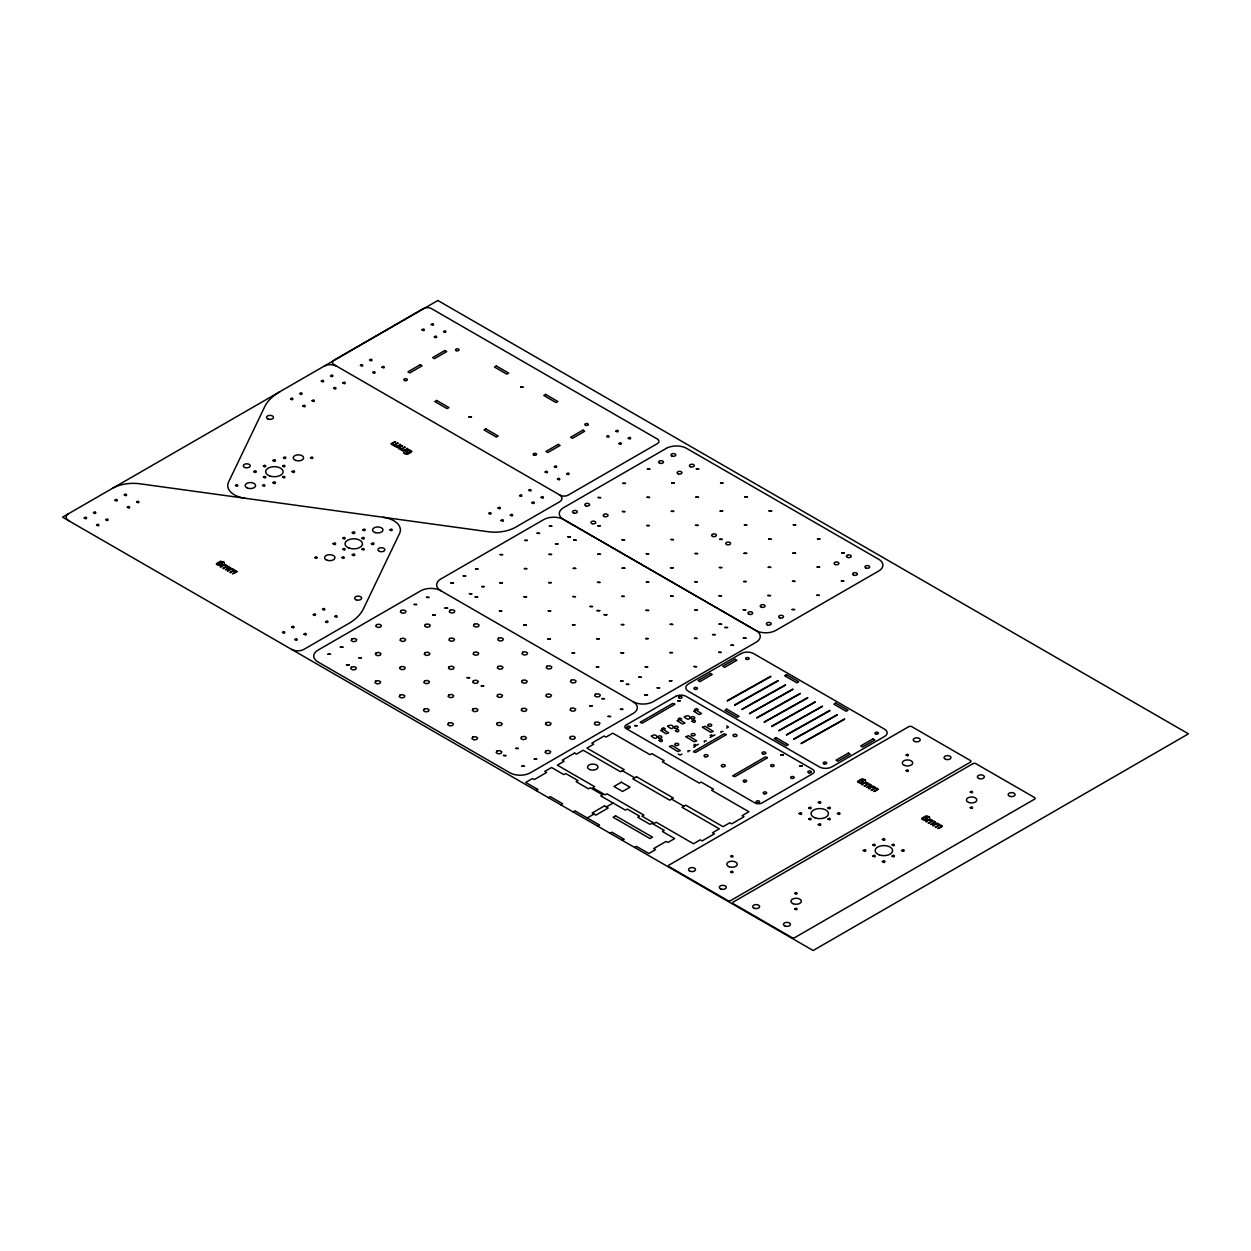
<?xml version="1.0" encoding="UTF-8"?>
<svg xmlns="http://www.w3.org/2000/svg" width="1251" height="1251" viewBox="0 0 1251 1251"><rect width="100%" height="100%" fill="white"/><g stroke="black" fill="none" stroke-linecap="round" stroke-linejoin="round"><path stroke-width="1.5" d="M640.34 722.171L672.741 703.422L674.711 704.047M674.711 704.376L642.342 723.094L640.387 722.546M693.586 751.491L724.141 733.821L726.112 734.431M726.096 734.79L695.556 752.445L693.617 751.851M732.992 775.667L765.393 756.918L767.363 757.543M767.348 757.887L734.962 776.621L733.039 776.042M727.316 700.591L770.725 676.275M734.712 704.86L778.106 680.528M770.71 676.65L727.363 700.998M742.093 709.129L785.503 684.797M778.106 680.888L734.775 705.298M749.49 713.398L792.884 689.066M785.503 685.157L742.093 709.489M756.871 717.652L800.28 693.335M792.821 689.489L749.49 713.758M764.252 721.921L807.661 697.589M800.202 693.758L756.886 718.043M771.648 726.19L815.058 701.858M807.646 697.98L764.283 722.312M779.029 730.459L822.439 706.127M815.058 702.218L771.695 726.596M786.426 734.712L829.835 710.396M822.439 706.487L779.029 730.819M793.806 738.981L837.216 714.649M829.804 710.771L786.472 735.135M801.203 743.25L844.597 718.918M837.138 715.087L793.806 739.341M844.581 719.309L801.25 743.657M536.147 790.601L537.993 789.522L525.686 782.422L532.457 778.513L534.302 779.576L546.624 772.461L544.779 771.398L551.55 767.489L563.857 774.604L565.702 773.525L578.009 780.64L576.164 781.703L588.486 788.818L590.331 787.755L602.638 794.854L600.793 795.917L625.422 810.148L627.267 809.069L639.574 816.184L637.729 817.247L650.051 824.362L651.896 823.299L664.203 830.398L662.358 831.462L674.68 838.577L667.909 842.486L666.048 841.423L653.741 848.538L655.587 849.601L648.816 853.51L636.509 846.395L634.664 847.459M678.042 719.012L679.887 717.949L681.748 719.012M694.633 709.583L696.479 708.504L698.339 709.583M661.67 728.801L663.515 727.738L665.36 728.801M548.47 797.7L550.315 796.637L562.622 803.752L560.776 804.815M573.099 811.915L574.944 810.851L599.557 825.066L597.712 826.145M698.355 744.251L696.51 745.315L694.665 744.251M710.068 737.496L711.913 736.432L710.068 735.369M714.962 734.806L713.101 735.885L711.256 734.806M726.659 728.066L728.504 726.987L726.659 725.924M681.983 754.04L680.137 755.104L678.292 754.04M693.68 747.285L695.525 746.221L693.68 745.143M587.251 817.966L594.022 814.057M606.344 806.942L613.115 803.033M610.035 833.244L611.88 832.181L624.186 839.296L622.341 840.359M722.922 731.538L720.967 731.538L720.967 732.679M706.33 740.983L704.376 740.983L704.376 742.109M689.958 750.756L687.987 750.756L687.987 751.898M622.341 770.694L634.664 777.794M671.599 799.123L683.906 806.238M559.494 494.833A8.632 4.988 0 0 1 559.494 501.87L515.615 527.203A29.32 16.92 0 0 1 488.093 531.706L140.049 483.809A29.32 16.92 0 0 0 112.527 488.312M245.133 498.273A22.643 13.073 0 0 1 228.558 482.073L264.743 406.653A58.281 33.652 0 0 1 279.708 391.844M324.306 366.105A8.632 4.988 0 0 1 336.519 366.105M68.649 520.682A8.632 4.988 0 0 1 68.649 513.629M383.009 517.242A22.643 13.073 0 0 1 399.585 533.442L363.4 608.862A58.281 33.652 0 0 1 348.435 623.67L303.837 649.41A8.632 4.988 0 0 1 291.624 649.41M441.056 590.832A14.386 8.304 0 0 0 420.727 590.832L317.926 650.176A14.386 8.304 0 0 0 317.926 661.92L509.986 772.805A14.386 8.304 0 0 0 530.33 772.805L633.115 713.461A14.386 8.304 0 0 0 633.115 701.717L440.852 590.738A14.386 8.304 0 0 1 440.852 578.994L543.638 519.65A14.386 8.304 0 0 1 563.982 519.65L756.042 630.535A14.386 8.304 0 0 1 756.042 642.279L653.257 701.623A14.386 8.304 0 0 1 632.912 701.623M84.239 517.992C87.476 520.823 87.335 515.131 84.255 517.945M93.481 512.66C96.937 515.475 96.124 509.736 93.481 512.66M96.562 525.107C100.111 527.875 99.095 522.183 96.562 525.06M105.788 519.775C109.197 522.527 108.587 516.991 105.819 519.665M115.029 500.228C118.689 502.996 117.375 497.288 115.029 500.228M124.271 494.896C127.727 497.663 127.008 492.034 124.271 494.849M127.336 507.327C130.948 510.095 129.854 504.403 127.336 507.327M136.578 501.995C139.768 504.81 139.533 499.258 136.594 501.901M235.454 485.497C238.832 488.297 238.237 482.636 235.454 485.451M253.718 471.643C257.268 474.708 256.955 468.578 253.718 471.58M263.429 466.107C266.807 468.937 266.228 463.151 263.429 466.107M262.538 485.497C265.931 488.281 265.384 482.636 262.538 485.451M263.429 477.178C266.76 479.962 266.197 474.395 263.445 477.069M272.874 460.571C276.111 463.699 276.518 457.538 272.89 460.462M272.874 482.698C276.455 485.779 276.08 479.633 272.874 482.636M282.57 466.107C285.963 468.937 285.4 463.136 282.57 466.107M283.461 457.772C286.776 460.603 286.416 454.911 283.477 457.725M282.57 477.178C285.963 479.931 285.384 474.379 282.601 477.069M290.545 398.96C293.985 401.743 293.328 396.035 290.56 398.897M282.491 632.443C286.01 635.242 284.978 629.519 282.491 632.443M292.03 471.643C295.455 474.755 295.22 468.656 292.03 471.58M299.787 393.627C303.399 396.379 302.21 390.687 299.787 393.627M302.851 406.059C306.339 408.842 305.604 403.135 302.867 406.012M291.718 627.111C295.158 629.894 294.501 624.186 291.733 627.064M294.798 639.558C298.098 642.389 297.769 636.681 294.814 639.511M312.093 400.727C315.408 403.526 314.814 397.99 312.125 400.633M310.561 457.772C314.001 460.571 313.219 454.957 310.561 457.725M304.04 634.226C307.668 636.978 306.432 631.255 304.04 634.226M321.335 381.18C324.853 383.901 323.962 378.365 321.351 381.07M314.814 557.633C318.192 560.417 317.613 554.772 314.814 557.571M313.266 614.679C316.644 617.509 316.065 611.708 313.266 614.679M330.561 375.847C334.142 378.584 333.173 372.97 330.577 375.8M333.642 388.295C337.035 391.094 336.394 385.371 333.657 388.232M322.508 609.346C325.901 612.161 325.244 606.422 322.508 609.3M325.588 621.794C328.982 624.562 328.45 618.901 325.588 621.731M333.079 543.763C336.628 546.843 336.316 540.698 333.094 543.7M342.883 382.962C346.136 385.761 345.839 380.179 342.899 382.853M328.012 654.226L330.608 654.273L328.012 654.179M334.815 616.462C338.286 619.245 337.473 613.537 334.815 616.462M342.79 538.243C346.167 541.073 345.589 535.272 342.79 538.243M341.898 557.633C345.448 560.37 344.557 554.709 341.898 557.571M342.79 549.298C346.12 552.082 345.557 546.515 342.805 549.189M340.319 647.111L342.93 647.174L340.319 647.111M360.444 365.386C363.681 368.247 363.275 362.587 360.444 365.339M352.235 532.707C355.472 535.835 355.878 529.673 352.25 532.582M352.235 554.818C355.816 557.899 355.456 551.754 352.235 554.756M346.48 664.891L349.092 664.938L346.48 664.891M369.671 360.053C372.986 362.884 372.626 357.192 369.686 360.007M361.946 538.243C365.323 541.073 364.729 535.272 361.946 538.243M362.837 529.908C366.136 532.723 365.792 527.015 362.837 529.845M361.946 549.298C365.276 552.082 364.713 546.515 361.961 549.189M372.751 372.501C376.363 375.269 375.237 369.53 372.751 372.501M358.787 657.776L361.398 657.885L358.802 657.682M371.391 543.763C374.94 546.843 374.628 540.698 371.391 543.7M381.993 367.168C385.496 369.921 384.636 364.307 381.993 367.122M389.921 529.908C393.596 532.629 392.329 527.062 389.921 529.845M422.009 329.842C425.387 332.657 424.793 326.918 422.009 329.795M414.19 604.468L416.802 604.514L414.206 604.421M431.235 324.509C434.676 327.262 433.941 321.757 431.267 324.416M434.316 336.957C437.959 339.662 436.865 334.048 434.332 336.91M426.513 597.352L429.109 597.462L426.528 597.259M443.558 331.624C447.076 334.424 446.06 328.7 443.558 331.624M432.658 615.132L435.27 615.179L432.658 615.132M444.981 608.017L447.592 608.064L444.981 608.017M450.923 583.044L453.534 583.091L450.939 582.997M468.922 416.958L471.533 417.052L468.937 416.864M463.245 575.929L465.841 575.976L463.245 575.882M469.391 593.709L472.002 593.803L469.422 593.615M467.139 677.682L469.75 677.729L467.155 677.635M475.552 568.83L478.163 568.924L475.568 568.72M475.161 597.04L477.773 597.087L475.177 596.993M481.713 586.594L484.325 586.641L481.713 586.547M488.781 513.41C492.331 516.178 491.33 510.471 488.781 513.41M481.307 685.861L483.918 685.908L481.307 685.814M498.023 508.078C501.588 510.783 500.619 505.248 498.039 507.969M501.104 520.51C504.638 523.278 503.684 517.601 501.104 520.463M500.181 554.615L502.793 554.662L500.181 554.553M499.79 582.825L502.402 582.872L499.79 582.825M499.415 611.035L502.011 611.082L499.415 610.988M510.33 515.177C513.895 517.945 512.91 512.222 510.33 515.177M520.635 387.106L523.246 387.153L520.651 387.044M503.465 755.526L506.076 755.62L503.481 755.432M519.572 495.631C523.121 498.43 521.995 492.706 519.572 495.631M524.81 540.385L527.406 540.432L524.81 540.385M528.798 490.298C532.238 493.05 531.566 487.499 528.829 490.204M524.419 568.611L527.031 568.658L524.435 568.548M524.028 596.821L526.64 596.868L524.044 596.774M515.772 748.426L518.383 748.473L515.787 748.364M523.653 625.031L526.264 625.078L523.653 625.031M531.878 502.746C535.084 505.56 535.006 499.9 531.894 502.683M521.933 766.191L524.544 766.237L521.948 766.144M537.117 533.286L539.728 533.379L537.132 533.176M541.12 497.413C544.607 500.228 543.732 494.458 541.12 497.413M545.139 472.018C548.798 474.739 547.657 469.109 545.139 471.971M534.255 759.076L536.851 759.138L534.255 759.029M549.424 526.171L552.035 526.218L549.439 526.124M549.048 554.381L551.644 554.49L549.064 554.287M554.365 466.686C557.899 469.485 556.851 463.777 554.365 466.686M548.657 582.606L551.269 582.653L548.657 582.606M548.282 610.816L550.878 610.863L548.282 610.769M547.891 639.026L550.503 639.12L547.907 638.933M557.446 479.133C561.027 481.838 560.01 476.334 557.477 479.024M555.585 543.95L558.196 543.997L555.6 543.888M566.687 473.801C570.003 476.6 569.612 471.001 566.687 473.754M567.907 536.835L570.503 536.929L567.923 536.742M573.677 540.166L576.273 540.213L573.677 540.119M573.286 568.376L575.898 568.423L573.302 568.329M572.895 596.602L575.507 596.696L572.927 596.492M572.52 624.812L575.132 624.859L572.52 624.765M572.129 653.022L574.741 653.069L572.145 652.975M590.065 606.5L592.677 606.547L590.065 606.454M598.197 497.554L600.808 497.663L598.213 497.46M597.806 525.764L600.417 525.827L597.822 525.717M597.915 554.162L600.511 554.256L597.931 554.068M589.659 705.767L592.27 705.814L589.659 705.767M597.525 582.372L600.136 582.419L597.54 582.325M606.704 436.474C610.191 439.257 609.378 433.612 606.704 436.427M597.149 610.597L599.745 610.644L597.149 610.597M596.758 638.808L599.37 638.901L596.774 638.698M596.367 667.018L598.979 667.064L596.383 666.971M604.217 614.679L606.829 614.726L604.217 614.679M615.93 431.142C619.448 433.956 618.432 428.17 615.93 431.142M601.966 698.652L604.577 698.699L601.981 698.605M619.01 443.589C622.435 446.404 621.7 440.665 619.026 443.542M608.127 716.432L610.738 716.526L608.142 716.338M622.826 483.339L625.437 483.386L622.826 483.339M622.435 511.55L625.047 511.659L622.466 511.456M622.06 539.76L624.656 539.869L622.075 539.666M628.252 438.257C631.348 441.087 631.52 435.426 628.268 438.147M622.154 568.157L624.765 568.204L622.154 568.157M621.763 596.367L624.374 596.414L621.778 596.32M621.387 624.593L623.999 624.64L621.387 624.53M620.996 652.803L623.608 652.85L620.996 652.803M620.621 681.013L623.217 681.06L620.621 680.966M620.433 709.317L623.045 709.364L620.449 709.27M626.391 684.344L628.987 684.438L626.407 684.25M647.455 469.125L650.067 469.172L647.455 469.078M647.064 497.335L649.676 497.429L647.08 497.241M634.664 725.658L637.275 725.705L634.679 725.611M646.673 525.545L649.285 525.592L646.673 525.545M638.698 677.229L641.31 677.291L638.698 677.229M646.298 553.755L648.909 553.818L646.298 553.708M646.392 582.153L649.003 582.2L646.407 582.106M646.016 610.363L648.612 610.41L646.016 610.363M645.625 638.589L648.237 638.635L645.641 638.526M645.235 666.799L647.846 666.846L645.25 666.752M644.859 695.009L647.471 695.056L644.859 695.009M657.166 687.894L659.777 688.003L657.197 687.8M671.693 483.121L674.305 483.167L671.693 483.121M671.302 511.331L673.914 511.378L671.318 511.284M670.927 539.541L673.523 539.65L670.943 539.447M670.536 567.751L673.147 567.813L670.536 567.751M670.63 596.148L673.241 596.195L670.645 596.101M670.255 624.358L672.85 624.468L670.27 624.265M669.864 652.584L672.475 652.631L669.864 652.584M669.488 680.794L672.084 680.841L669.488 680.747M677.761 700.779L680.372 700.826L677.776 700.732M696.322 468.906L698.934 468.953L696.322 468.859M695.931 497.116L698.543 497.21L695.947 497.022M695.54 525.326L698.152 525.373L695.54 525.326M695.165 553.536L697.777 553.583L695.165 553.489M694.774 581.746L697.386 581.809L694.79 581.699M694.884 610.144L697.479 610.191L694.884 610.097M694.493 638.354L697.104 638.401L694.508 638.307M694.102 666.58L696.713 666.674L694.133 666.47M720.56 482.902L723.172 482.995L720.576 482.792M712.57 634.585L715.181 634.632L712.57 634.585M720.169 511.112L722.781 511.159L720.185 511.065M719.794 539.322L722.39 539.416L719.81 539.228M719.403 567.532L722.015 567.579L719.419 567.485M719.012 595.742L721.624 595.804L719.028 595.695M719.122 624.14L721.718 624.233L719.137 624.046M718.731 652.35L721.342 652.396L718.746 652.303M724.892 627.47L727.503 627.517L724.892 627.47M731.053 645.25L733.649 645.344L731.069 645.141M744.798 496.897L747.41 496.991L744.814 496.788M744.408 525.107L747.019 525.201L744.439 525.013M744.032 553.317L746.644 553.364L744.032 553.317M743.641 581.527L746.253 581.574L743.657 581.48M743.266 609.737L745.862 609.8L743.266 609.69M730.647 856.372C734.165 859.093 733.321 853.557 730.678 856.263M743.36 638.135L745.971 638.182L743.36 638.135M730.647 872.01C734.165 874.73 733.321 869.195 730.678 871.9M769.037 510.893L771.648 510.94L769.037 510.893M768.661 539.103L771.273 539.15L768.661 539.056M768.27 567.313L770.882 567.36L768.286 567.266M767.879 595.523L770.491 595.57L767.879 595.523M793.275 524.888L795.886 524.982L793.306 524.779M780.89 754.994L783.501 755.041L780.89 754.932M792.899 553.098L795.511 553.145L792.899 553.098M792.509 581.308L795.12 581.355L792.524 581.262M792.133 609.518L794.729 609.565L792.133 609.472M799.608 765.8L802.219 765.847L799.608 765.8M799.092 813.541C802.423 816.653 802.626 810.507 799.108 813.478M794.76 893.386C798.169 896.232 797.45 890.446 794.76 893.386M794.76 909.024C798.169 911.87 797.45 906.084 794.76 909.024M817.528 538.884L820.14 538.931L817.528 538.837M817.138 567.094L819.749 567.141L817.153 567.047M816.747 595.304L819.358 595.351L816.747 595.304M808.803 808.005C812.18 810.836 811.618 805.05 808.803 808.005M808.803 819.077C812.352 821.813 811.289 816.246 808.818 818.967M818.248 802.47C821.766 805.581 821.422 799.405 818.263 802.423M818.248 824.597C822.032 827.662 821.031 821.454 818.248 824.597M841.767 552.879L844.378 552.926L841.767 552.833M827.959 808.005C831.117 810.883 831.071 805.065 827.959 808.005M841.376 581.09L843.987 581.136L841.391 581.043M827.959 819.077C831.524 821.813 830.429 816.246 827.974 818.967M837.404 813.541C840.735 816.668 840.907 810.523 837.404 813.478M863.206 850.555C866.708 853.604 866.599 847.521 863.237 850.445M872.917 845.035C876.435 847.771 875.465 842.22 872.948 844.925M872.917 856.091C876.482 858.858 875.481 853.151 872.917 856.091M882.362 839.499C886.13 842.58 885.176 836.325 882.362 839.499M882.362 861.611C885.927 864.722 885.599 858.499 882.377 861.564M892.072 845.035C895.607 847.771 894.59 842.22 892.104 844.925M892.072 856.091C895.45 858.905 894.887 853.135 892.072 856.091M906.115 755.072C909.649 757.84 908.695 752.148 906.115 755.025M901.518 850.555C904.817 853.667 905.208 847.521 901.549 850.445M906.115 770.71C909.649 773.478 908.695 767.786 906.115 770.663M970.229 792.086C973.747 794.807 972.918 789.256 970.244 791.992M970.229 807.724C973.747 810.445 972.918 804.893 970.244 807.63M651.349 736.026C658.479 743.031 658.933 731.757 651.38 735.901M659.042 740.467C663.046 744.47 663.89 736.73 659.074 740.342M660.888 730.521L666.079 733.805L668.581 732.836L663.499 729.521L660.935 730.396M667.721 726.237C674.758 733.242 675.212 722.046 667.768 726.127M669.504 746.503L677.682 751.538L680.278 750.6L672.115 745.518L669.52 746.456M675.431 730.678C679.387 734.744 680.356 726.878 675.446 730.631M677.276 720.732L682.467 724.016L684.969 723.047L679.872 719.732L677.307 720.607M684.328 716.807C690.646 723.876 692.694 712.585 684.344 716.745M685.892 736.73L694.07 741.749L696.666 740.811L688.503 735.729L685.908 736.667M692.022 721.248C696.275 725.283 696.572 717.37 692.038 721.186M693.867 711.287L699.059 714.571L701.561 713.602L696.463 710.302L693.883 711.24M702.483 727.284L710.662 732.32L713.258 731.382L705.095 726.284L702.483 727.284M222.146 563.935L219.941 565.53L216.611 564.576A2.721 1.564 0 0 1 216.595 563.513L220.583 561.246L224.085 562.059A2.174 1.251 0 0 1 224.195 563.028L222.053 561.715L219.144 562.512A2.424 1.407 0 0 1 220.958 562.684L222.146 563.935M406.075 451.267L407.185 452.831A2.424 1.407 0 0 0 408.999 453.003L406.09 453.8L403.948 452.487A2.174 1.251 0 0 0 404.057 453.456L407.56 454.269L411.548 452.002A2.721 1.564 0 0 0 411.532 450.939L408.921 449.907L406.075 451.267M863.331 781.625L861.141 783.204L857.811 782.25A2.721 1.564 0 0 1 857.795 781.187L861.767 778.935L865.285 779.748A2.174 1.251 0 0 1 865.395 780.702L863.253 779.389L860.344 780.186A2.424 1.407 0 0 1 862.158 780.358L863.331 781.625M927.46 818.639L925.255 820.234L921.924 819.28A2.721 1.564 0 0 1 921.909 818.217L925.896 815.949L929.399 816.762A2.174 1.251 0 0 1 929.509 817.716L927.382 816.418L924.458 817.216A2.424 1.407 0 0 1 926.272 817.388L927.46 818.639M229.949 567.579L225.43 569.737C232.592 568.001 225.978 564.92 223.569 568.673L222.834 568.235C229.965 566.25 223.335 563.669 220.974 567.172L220.223 566.734L224.617 564.201L225.196 564.92A2.174 1.251 0 0 1 226.712 565.296L227.791 566.422A2.127 1.22 0 0 1 229.293 566.797L229.949 567.579M236.986 571.644L232.483 573.802C239.504 572.082 233.061 568.97 230.622 572.739L229.871 572.301C237.002 570.315 230.372 567.735 228.01 571.238L227.275 570.8L231.654 568.267L232.233 568.986A2.174 1.251 0 0 1 233.749 569.361L234.844 570.487A2.127 1.22 0 0 1 236.345 570.863L236.986 571.644M391.203 443.652L391.798 444.652A2.127 1.22 0 0 0 393.299 445.028L394.393 446.154A2.174 1.251 0 0 0 395.91 446.529L396.489 447.248L400.867 444.715L400.132 444.277C397.771 447.78 391.141 445.2 398.271 443.198L397.521 442.776C395.128 446.529 388.514 443.448 395.66 441.712L391.203 443.652M398.256 447.717L398.85 448.718A2.127 1.22 0 0 0 400.351 449.093L401.43 450.219A2.174 1.251 0 0 0 402.947 450.595L403.526 451.314L407.92 448.781L407.169 448.343C404.808 451.846 398.178 449.265 405.308 447.279L404.558 446.842C402.165 450.595 395.551 447.514 402.713 445.778L398.256 447.717M871.134 785.268L866.63 787.426C873.792 785.675 867.162 782.594 864.769 786.347L864.034 785.925C871.165 783.924 864.535 781.359 862.174 784.846L861.423 784.424L865.817 781.891L866.396 782.594A2.174 1.251 0 0 1 867.897 782.985L868.992 784.111A2.127 1.22 0 0 1 870.493 784.486L871.134 785.268M878.186 789.334L873.667 791.492C880.829 789.741 874.214 786.66 871.822 790.413L871.071 789.991C878.202 787.989 871.572 785.425 869.21 788.912L868.475 788.49L872.854 785.956L873.433 786.66A2.174 1.251 0 0 1 874.949 787.051L876.028 788.177A2.127 1.22 0 0 1 877.545 788.552L878.186 789.334M935.263 822.282L930.744 824.44C937.906 822.705 931.291 819.624 928.899 823.377L928.148 822.939C935.279 820.953 928.649 818.373 926.287 821.876L925.552 821.438L929.931 818.905L930.509 819.624A2.174 1.251 0 0 1 932.026 819.999L933.105 821.125A2.127 1.22 0 0 1 934.622 821.5L935.263 822.282M942.3 826.348L937.797 828.506C944.818 826.786 938.375 823.674 935.936 827.443L935.201 827.005C942.331 825.019 935.701 822.439 933.34 825.941L932.589 825.504L936.983 822.97L937.562 823.69A2.174 1.251 0 0 1 939.063 824.065L940.158 825.191A2.127 1.22 0 0 1 941.659 825.566L942.3 826.348M217.533 563.763L218.722 565.045A1.783 1.032 0 0 0 219.769 564.936L220.927 564.279A1.658 0.954 0 0 0 221.083 563.685L219.394 562.903L217.533 563.763M410.719 451.455L409.093 452.596L407.154 452.002A1.658 0.954 0 0 1 407.216 451.236L408.373 450.579A1.783 1.032 0 0 1 409.421 450.469L410.719 451.455M858.733 781.453L859.922 782.719A1.783 1.032 0 0 0 860.969 782.61L862.111 781.953A1.658 0.954 0 0 0 862.283 781.375L860.594 780.577L858.733 781.453M922.847 818.467L924.051 819.733A1.783 1.032 0 0 0 925.099 819.64L926.24 818.967A1.658 0.954 0 0 0 926.397 818.389L924.724 817.607L922.847 818.467M351.875 638.87L351.124 640.496L353.173 641.685L356.003 641.247L356.754 639.621L354.69 638.432L351.875 638.87M351.484 667.08L350.733 668.706L352.798 669.895L355.612 669.457L356.363 667.831L354.299 666.642L351.484 667.08M376.504 624.656L375.738 626.282L377.802 627.47L380.617 627.032L381.383 625.406L379.319 624.218L376.504 624.656M376.113 652.866L375.363 654.492L377.427 655.68L380.241 655.243L380.992 653.616L378.928 652.428L376.113 652.866M401.118 610.425L400.367 612.052L402.431 613.256L405.246 612.818L405.996 611.192L403.948 610.003L401.118 610.425M375.722 681.076L374.972 682.702L377.036 683.89L379.851 683.453L380.601 681.826L378.553 680.638L375.722 681.076M400.742 638.651L399.992 640.277L402.04 641.466L404.871 641.028L405.621 639.402L403.557 638.213L400.742 638.651M400.351 666.861L399.601 668.487L401.665 669.676L404.48 669.238L405.23 667.612L403.166 666.423L400.351 666.861M425.371 624.421L424.605 626.047L426.669 627.251L429.484 626.814L430.25 625.187L428.186 623.999L425.371 624.421M399.976 695.071L399.21 696.698L401.274 697.886L404.089 697.448L404.855 695.822L402.791 694.633L399.976 695.071M424.98 652.647L424.23 654.273L426.294 655.461L429.109 655.024L429.859 653.397L427.795 652.209L424.98 652.647M449.985 610.207L449.234 611.833L451.298 613.021L454.113 612.599L454.864 610.973L452.815 609.769L449.985 610.207M424.589 680.857L423.839 682.483L425.903 683.671L428.718 683.234L429.468 681.607L427.42 680.419L424.589 680.857M449.609 638.417L448.859 640.043L450.907 641.247L453.738 640.809L454.488 639.183L452.424 637.994L449.609 638.417M424.214 709.067L423.464 710.693L425.512 711.882L428.342 711.444L429.093 709.817L427.029 708.629L424.214 709.067M449.218 666.642L448.468 668.269L450.532 669.457L453.347 669.019L454.097 667.393L452.033 666.204L449.218 666.642M474.238 624.202L473.472 625.828L475.536 627.017L478.351 626.595L479.117 624.968L477.053 623.764L474.238 624.202M448.843 694.852L448.077 696.479L450.141 697.667L452.956 697.229L453.722 695.603L451.658 694.414L448.843 694.852M473.848 652.412L473.097 654.038L475.161 655.243L477.976 654.805L478.726 653.178L476.662 651.99L473.848 652.412M448.452 723.062L447.702 724.689L449.766 725.877L452.581 725.439L453.331 723.813L451.267 722.625L448.452 723.062M473.457 680.638L472.706 682.264L474.77 683.453L477.585 683.015L478.335 681.388L476.287 680.2L473.457 680.638M498.477 638.198L497.726 639.824L499.775 641.012L502.605 640.59L503.355 638.964L501.291 637.76L498.477 638.198M473.081 708.848L472.331 710.474L474.379 711.663L477.21 711.225L477.96 709.598L475.896 708.41L473.081 708.848M498.086 666.408L497.335 668.034L499.399 669.238L502.214 668.8L502.965 667.174L500.9 665.985L498.086 666.408M472.69 737.058L471.94 738.684L474.004 739.873L476.819 739.435L477.569 737.809L475.505 736.62L472.69 737.058M497.71 694.633L496.944 696.26L499.008 697.448L501.823 697.01L502.589 695.384L500.525 694.196L497.71 694.633M522.715 652.193L521.964 653.82L524.028 655.008L526.843 654.586L527.594 652.959L525.529 651.755L522.715 652.193M497.319 722.843L496.569 724.47L498.633 725.658L501.448 725.22L502.198 723.594L500.134 722.406L497.319 722.843M522.324 680.403L521.573 682.03L523.637 683.234L526.452 682.796L527.203 681.169L525.154 679.981L522.324 680.403M496.928 751.053L496.178 752.68L498.242 753.868L501.057 753.43L501.807 751.804L499.759 750.616L496.928 751.053M521.948 708.629L521.198 710.255L523.246 711.444L526.077 711.006L526.827 709.38L524.763 708.191L521.948 708.629M546.953 666.189L546.202 667.815L548.266 669.004L551.081 668.581L551.832 666.955L549.768 665.751L546.953 666.189M521.558 736.839L520.807 738.465L522.871 739.654L525.686 739.216L526.436 737.59L524.372 736.401L521.558 736.839M546.578 694.399L545.811 696.025L547.875 697.229L550.69 696.791L551.456 695.165L549.392 693.977L546.578 694.399M546.187 722.625L545.436 724.251L547.5 725.439L550.315 725.001L551.065 723.375L549.001 722.187L546.187 722.625M571.191 680.184L570.44 681.811L572.505 682.999L575.319 682.577L576.07 680.951L574.021 679.746L571.191 680.184M545.796 750.835L545.045 752.461L547.109 753.649L549.924 753.211L550.675 751.585L548.626 750.397L545.796 750.835M570.816 708.394L570.065 710.021L572.114 711.225L574.944 710.787L575.695 709.161L573.63 707.972L570.816 708.394M570.425 736.62L569.674 738.246L571.738 739.435L574.553 738.997L575.304 737.371L573.239 736.182L570.425 736.62M595.445 694.18L594.678 695.806L596.743 696.995L599.557 696.572L600.324 694.946L598.259 693.742L595.445 694.18M595.054 722.39L594.303 724.016L596.367 725.22L599.182 724.782L599.933 723.156L597.869 721.968L595.054 722.39M423.37 308.59L334.158 360.1A5.692 3.284 0 0 0 334.158 364.745L560.041 495.161A5.692 3.284 0 0 0 568.095 495.161L657.322 443.652A5.692 3.284 0 0 0 657.322 439.007L431.423 308.59A5.692 3.284 0 0 0 423.37 308.59M437.85 300.49L62.55 517.163L813.15 950.51L1188.45 733.837L437.85 300.49M420.273 364.713L407.967 371.813L409.812 372.892L422.134 365.777L420.273 364.713M444.903 350.499L432.596 357.598L434.441 358.662L446.748 351.562L444.903 350.499M436.63 400.461L434.785 401.524L447.092 408.624L448.953 407.56L436.63 400.461M496.35 365.98L494.505 367.043L506.811 374.158L508.672 373.079L496.35 365.98M485.888 428.89L484.043 429.953L496.35 437.068L498.195 436.005L485.888 428.89M545.608 394.409L543.763 395.472L556.07 402.587L557.915 401.524L545.608 394.409M558.259 444.371L545.952 451.486L547.797 452.549L560.104 445.434L558.259 444.371M582.888 430.156L570.581 437.271L572.426 438.335L584.733 431.22L582.888 430.156M666.283 448.39L563.497 507.734A14.386 8.304 0 0 0 563.497 519.478L755.557 630.363A14.386 8.304 0 0 0 775.901 630.363L878.687 571.019A14.386 8.304 0 0 0 878.687 559.275L686.627 448.39A14.386 8.304 0 0 0 666.283 448.39M741.03 653.601L688.378 684A8.913 5.145 0 0 0 688.378 691.271L819.28 766.863A8.913 5.145 0 0 0 831.899 766.863L884.551 736.464A8.913 5.145 0 0 0 884.551 729.177L753.634 653.601A8.913 5.145 0 0 0 741.03 653.601M710.396 673.413L698.074 680.528L699.919 681.592L712.241 674.477L710.396 673.413M735.009 659.199L722.703 666.314L724.548 667.377L736.87 660.262L735.009 659.199M574.6 753.071L562.278 760.186L564.123 761.249L557.352 765.159L594.632 786.676L592.786 787.755L605.109 794.854L606.954 793.791L643.89 815.12L642.044 816.184L654.351 823.299L656.196 822.22L693.492 843.753L700.263 839.843L702.108 840.907L714.415 833.807L712.57 832.728L719.341 828.819L682.061 807.302L685.751 805.159L723.031 826.692L729.818 822.783L731.663 823.846L743.97 816.747L742.124 815.668L748.896 811.758L711.616 790.241L713.461 789.178L701.139 782.063L699.293 783.126L662.358 761.796L664.203 760.733L651.896 753.634L650.051 754.697L612.771 733.164L605.984 737.074L604.139 736.01L591.832 743.125L593.678 744.189L586.907 748.098L624.186 769.615L620.496 771.758L583.216 750.225L576.445 754.134L574.6 753.071M675.759 696.338L626.094 725.017A4.316 2.486 0 0 0 626.094 728.535L754.947 802.939A5.004 2.893 0 0 0 762.031 802.939L812.822 773.603A5.004 2.893 0 0 0 812.822 769.521L686.064 696.338A7.287 4.206 0 0 0 675.759 696.338M726.737 709.161L724.892 710.224L737.214 717.339L739.06 716.276L726.737 709.161M786.457 674.68L784.612 675.743L796.934 682.858L798.779 681.795L786.457 674.68M621.387 782.219L613.991 786.488L622.607 791.461L630.004 787.192L621.387 782.219M636.509 776.73L632.803 778.857L669.754 800.187L673.445 798.06L636.509 776.73M604.483 805.879L592.176 812.994L595.867 815.12L608.189 808.005L604.483 805.879M615.57 815.824L613.115 817.247L650.051 838.577L652.506 837.154L615.57 815.824M775.995 737.605L774.15 738.669L786.457 745.768L788.302 744.705L775.995 737.605M835.715 703.125L833.87 704.188L846.176 711.287L848.022 710.224L835.715 703.125M848.366 753.086L836.059 760.186L837.904 761.249L850.227 754.15L848.366 753.086M872.995 738.856L860.688 745.971L862.533 747.035L874.84 739.935L872.995 738.856M908.82 726.628L669.144 865.004A2.049 1.173 0 0 0 669.144 866.677L727.816 900.548A2.049 1.173 0 0 0 730.709 900.548L970.385 762.172A2.049 1.173 0 0 0 970.385 760.514L911.713 726.628A2.049 1.173 0 0 0 908.82 726.628M972.95 763.657L733.258 902.034A2.049 1.173 0 0 0 733.258 903.691L791.946 937.578A2.049 1.173 0 0 0 794.823 937.578L1034.514 799.201A2.049 1.173 0 0 0 1034.514 797.528L975.827 763.657A2.049 1.173 0 0 0 972.95 763.657M793.259 903.769A5.223 3.018 0 0 0 801.375 901.455A5.223 3.018 0 0 0 793.853 898.562A5.223 3.018 0 0 0 793.259 903.769M968.712 802.47A5.223 3.018 0 0 0 976.828 800.155A5.223 3.018 0 0 0 969.306 797.262A5.223 3.018 0 0 0 968.712 802.47M785.175 926.115A3.487 2.017 0 0 0 790.413 924.364A3.487 2.017 0 0 0 785.175 922.628A3.487 2.017 0 0 0 785.175 926.115M1009.901 796.371A3.487 2.017 0 0 0 1015.124 794.635A3.487 2.017 0 0 0 1009.901 792.884A3.487 2.017 0 0 0 1009.901 796.371M879.046 854.793A8.71 5.02 0 0 0 892.573 850.946A8.71 5.02 0 0 0 880.032 846.098A8.71 5.02 0 0 0 879.046 854.793M978.923 778.529A3.487 2.017 0 0 0 984.334 776.996A3.487 2.017 0 0 0 979.314 775.057A3.487 2.017 0 0 0 978.923 778.529M754.4 908.335A3.487 2.017 0 0 0 759.623 906.6A3.487 2.017 0 0 0 754.4 904.848A3.487 2.017 0 0 0 754.4 908.335M247.479 488.062A5.223 3.018 0 0 0 255.595 485.748A5.223 3.018 0 0 0 248.073 482.855A5.223 3.018 0 0 0 247.479 488.062M295.783 460.446A5.223 3.018 0 0 0 303.618 457.835A5.223 3.018 0 0 0 295.783 455.223A5.223 3.018 0 0 0 295.783 460.446M269.559 475.88A8.71 5.02 0 0 0 283.086 472.018A8.71 5.02 0 0 0 270.544 467.186A8.71 5.02 0 0 0 269.559 475.88M268.074 419.038A3.487 2.017 0 0 0 273.484 417.506A3.487 2.017 0 0 0 268.465 415.567A3.487 2.017 0 0 0 268.074 419.038M245.008 467.546A3.487 2.017 0 0 0 250.231 465.81A3.487 2.017 0 0 0 245.008 464.074A3.487 2.017 0 0 0 245.008 467.546M375.144 532.566A5.223 3.018 0 0 0 382.994 529.955A5.223 3.018 0 0 0 375.144 527.343A5.223 3.018 0 0 0 375.144 532.566M327.136 560.292A5.223 3.018 0 0 0 334.971 557.68A5.223 3.018 0 0 0 327.136 555.069A5.223 3.018 0 0 0 327.136 560.292M348.92 548.001A8.71 5.02 0 0 0 362.446 544.154A8.71 5.02 0 0 0 349.905 539.306A8.71 5.02 0 0 0 348.92 548.001M356.207 599.823A3.487 2.017 0 0 0 361.617 598.275A3.487 2.017 0 0 0 356.598 596.336A3.487 2.017 0 0 0 356.207 599.823M379.46 551.378A3.487 2.017 0 0 0 384.87 549.83A3.487 2.017 0 0 0 379.851 547.907A3.487 2.017 0 0 0 379.46 551.378M729.13 866.755A5.223 3.018 0 0 0 737.246 864.441A5.223 3.018 0 0 0 729.724 861.532A5.223 3.018 0 0 0 729.13 866.755M904.598 765.456A5.223 3.018 0 0 0 912.714 763.141A5.223 3.018 0 0 0 905.192 760.233A5.223 3.018 0 0 0 904.598 765.456M721.061 889.086A3.487 2.017 0 0 0 726.284 887.35A3.487 2.017 0 0 0 721.061 885.599A3.487 2.017 0 0 0 721.061 889.086M945.584 759.279A3.487 2.017 0 0 0 950.995 757.746A3.487 2.017 0 0 0 945.975 755.807A3.487 2.017 0 0 0 945.584 759.279M814.933 817.779A8.71 5.02 0 0 0 828.459 813.916A8.71 5.02 0 0 0 815.918 809.084A8.71 5.02 0 0 0 814.933 817.779M914.794 741.515A3.487 2.017 0 0 0 920.204 739.966A3.487 2.017 0 0 0 915.185 738.027A3.487 2.017 0 0 0 914.794 741.515M690.286 871.322A3.487 2.017 0 0 0 695.509 869.57A3.487 2.017 0 0 0 690.286 867.834A3.487 2.017 0 0 0 690.286 871.322M771.507 766.441A1.736 1.001 0 0 0 774.134 765.596A1.736 1.001 0 0 0 771.539 764.705A1.736 1.001 0 0 0 771.507 766.441M875.825 734.04A1.736 1.001 0 0 0 878.437 733.18A1.736 1.001 0 0 0 875.825 732.304A1.736 1.001 0 0 0 875.825 734.04M762.969 753.993A1.923 1.11 0 0 0 765.831 753.039A1.923 1.11 0 0 0 762.969 752.07A1.923 1.11 0 0 0 762.969 753.993M808.709 772.79A1.736 1.001 0 0 0 811.32 771.914A1.736 1.001 0 0 0 808.709 771.054A1.736 1.001 0 0 0 808.709 772.79M824.112 763.908A1.736 1.001 0 0 0 826.723 763.032A1.736 1.001 0 0 0 824.112 762.156A1.736 1.001 0 0 0 824.112 763.908M791.523 778.341A1.736 1.001 0 0 0 794.15 777.496A1.736 1.001 0 0 0 791.57 776.605A1.736 1.001 0 0 0 791.523 778.341M764.033 793.744A1.736 1.001 0 0 0 766.675 792.899A1.736 1.001 0 0 0 764.08 792.008A1.736 1.001 0 0 0 764.033 793.744M744.017 781.844A1.736 1.001 0 0 0 746.659 780.999A1.736 1.001 0 0 0 744.064 780.108A1.736 1.001 0 0 0 744.017 781.844M733.993 736.432A2.002 1.157 0 0 0 736.995 735.432A2.002 1.157 0 0 0 733.993 734.431A2.002 1.157 0 0 0 733.993 736.432M746.44 659.371A1.736 1.001 0 0 0 749.146 658.605A1.736 1.001 0 0 0 746.628 657.635A1.736 1.001 0 0 0 746.44 659.371M722.265 766.675A2.002 1.157 0 0 0 725.267 765.675A2.002 1.157 0 0 0 722.265 764.674A2.002 1.157 0 0 0 722.265 766.675M708.566 726.159A2.002 1.157 0 0 0 711.725 725.33A2.002 1.157 0 0 0 708.895 724.157A2.002 1.157 0 0 0 708.566 726.159M705.064 756.746A2.002 1.157 0 0 0 708.066 755.745A2.002 1.157 0 0 0 705.064 754.744A2.002 1.157 0 0 0 705.064 756.746M691.975 735.588A2.002 1.157 0 0 0 695.134 734.759A2.002 1.157 0 0 0 692.303 733.602A2.002 1.157 0 0 0 691.975 735.588M691.631 718.731A2.002 1.157 0 0 0 694.79 717.902A2.002 1.157 0 0 0 691.959 716.745A2.002 1.157 0 0 0 691.631 718.731M694.727 689.223A1.736 1.001 0 0 0 697.433 688.457A1.736 1.001 0 0 0 694.915 687.487A1.736 1.001 0 0 0 694.727 689.223M679.34 698.121A1.736 1.001 0 0 0 682.045 697.339A1.736 1.001 0 0 0 679.528 696.369A1.736 1.001 0 0 0 679.34 698.121M675.04 728.176A2.002 1.157 0 0 0 678.183 727.347A2.002 1.157 0 0 0 675.368 726.19A2.002 1.157 0 0 0 675.04 728.176M675.587 745.377A2.002 1.157 0 0 0 678.746 744.548A2.002 1.157 0 0 0 675.915 743.391A2.002 1.157 0 0 0 675.587 745.377M658.651 737.965A2.002 1.157 0 0 0 661.81 737.136A2.002 1.157 0 0 0 658.98 735.963A2.002 1.157 0 0 0 658.651 737.965M627.611 727.973A1.736 1.001 0 0 0 630.316 727.206A1.736 1.001 0 0 0 627.814 726.237A1.736 1.001 0 0 0 627.611 727.973M756.902 802.61A1.736 1.001 0 0 0 759.607 801.844A1.736 1.001 0 0 0 757.105 800.875A1.736 1.001 0 0 0 756.902 802.61M589.846 769.615A5.223 3.018 0 0 0 597.962 767.316A5.223 3.018 0 0 0 590.441 764.408A5.223 3.018 0 0 0 589.846 769.615M690.521 466.764A2.393 1.376 0 0 0 694.242 465.7A2.393 1.376 0 0 0 690.787 464.371A2.393 1.376 0 0 0 690.521 466.764M659.73 463.214A2.393 1.376 0 0 0 663.452 462.151A2.393 1.376 0 0 0 660.012 460.821A2.393 1.376 0 0 0 659.73 463.214M761.452 607.22A2.393 1.376 0 0 0 765.049 606.016A2.393 1.376 0 0 0 761.452 604.827A2.393 1.376 0 0 0 761.452 607.22M749.005 614.272A2.393 1.376 0 0 0 752.727 613.209A2.393 1.376 0 0 0 749.271 611.88A2.393 1.376 0 0 0 749.005 614.272M726.847 544.607A2.393 1.376 0 0 0 730.568 543.544A2.393 1.376 0 0 0 727.112 542.215A2.393 1.376 0 0 0 726.847 544.607M573.677 513.019A2.393 1.376 0 0 0 577.274 511.831A2.393 1.376 0 0 0 573.677 510.627A2.393 1.376 0 0 0 573.677 513.019M712.82 536.476A2.393 1.376 0 0 0 716.401 535.287A2.393 1.376 0 0 0 712.82 534.083A2.393 1.376 0 0 0 712.82 536.476M678.339 473.926A2.393 1.376 0 0 0 681.936 472.722A2.393 1.376 0 0 0 678.339 471.533A2.393 1.376 0 0 0 678.339 473.926M592.145 523.684A2.393 1.376 0 0 0 595.742 522.496A2.393 1.376 0 0 0 592.145 521.292A2.393 1.376 0 0 0 592.145 523.684M779.92 617.885A2.393 1.376 0 0 0 783.517 616.68A2.393 1.376 0 0 0 779.92 615.476A2.393 1.376 0 0 0 779.92 617.885M865.973 568.063A2.393 1.376 0 0 0 869.695 567.016A2.393 1.376 0 0 0 866.255 565.687A2.393 1.376 0 0 0 865.973 568.063M672.053 456.099A2.393 1.376 0 0 0 675.775 455.051A2.393 1.376 0 0 0 672.319 453.722A2.393 1.376 0 0 0 672.053 456.099M853.667 575.179A2.393 1.376 0 0 0 857.388 574.115A2.393 1.376 0 0 0 853.933 572.786A2.393 1.376 0 0 0 853.667 575.179M835.324 564.561A2.393 1.376 0 0 0 838.921 563.357A2.393 1.376 0 0 0 835.324 562.168A2.393 1.376 0 0 0 835.324 564.561M585.859 505.873A2.393 1.376 0 0 0 589.581 504.81A2.393 1.376 0 0 0 586.125 503.481A2.393 1.376 0 0 0 585.859 505.873M604.468 516.569A2.393 1.376 0 0 0 608.049 515.381A2.393 1.376 0 0 0 604.468 514.177A2.393 1.376 0 0 0 604.468 516.569M847.646 557.446A2.393 1.376 0 0 0 851.227 556.257A2.393 1.376 0 0 0 847.646 555.053A2.393 1.376 0 0 0 847.646 557.446M767.473 624.937A2.393 1.376 0 0 0 771.195 623.874A2.393 1.376 0 0 0 767.739 622.545A2.393 1.376 0 0 0 767.473 624.937M534.005 455.192A1.736 1.001 0 0 0 536.616 454.332A1.736 1.001 0 0 0 534.005 453.456A1.736 1.001 0 0 0 534.005 455.192M404.714 380.554A1.736 1.001 0 0 0 407.326 379.678A1.736 1.001 0 0 0 404.714 378.818A1.736 1.001 0 0 0 404.714 380.554M456.334 350.655A1.736 1.001 0 0 0 459.039 349.889A1.736 1.001 0 0 0 456.521 348.92A1.736 1.001 0 0 0 456.334 350.655M585.718 425.34A1.736 1.001 0 0 0 588.33 424.464A1.736 1.001 0 0 0 585.718 423.604A1.736 1.001 0 0 0 585.718 425.34"/></g></svg>
